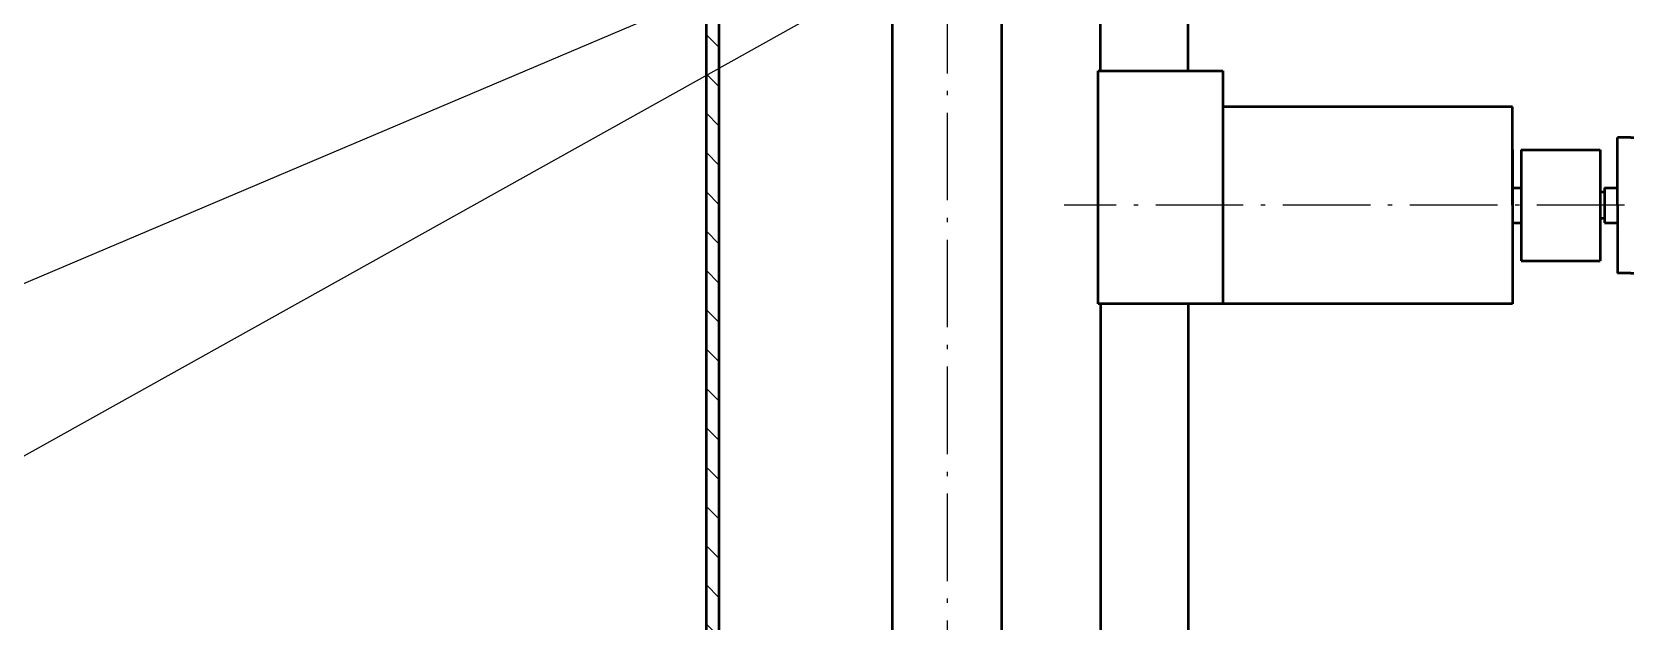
# Model space of a CAD drawing. Header units: millimetres. Extents: x -1896 to -707, y -189 to 652.
# Drawn here: x -1795.5 to -1612.7, y 59.9 to 127.3 of the extents above; entities that cross this region are included whole.
import ezdxf

# ---------------------------------------------------------------- set-up
doc = ezdxf.new("R2010")
doc.units = ezdxf.units.MM
doc.header["$LTSCALE"] = 10
doc.linetypes.add('CENTER', pattern=[1.45, 1, -0.2, 0.05, -0.2])
doc.layers.add('1轮廓实线层', color=7, linetype='Continuous', lineweight=50)
for name, color, linetype in [('3中心线层', 1, 'CENTER'), ('5剖面线层', 2, 'Continuous'), ('6文字层', 7, 'Continuous')]:
    doc.layers.add(name, color=color, linetype=linetype)
doc.styles.add('TH_GBDIM', font='romans.shx', dxfattribs={"width": 0.65, "bigfont": 'gbcbig.shx'})
doc.dimstyles.new('TH_GBDIM', dxfattribs={"dimtxt": 3.5, "dimasz": 2.5, "dimexe": 2, "dimexo": 0, "dimgap": 1.5, "dimtad": 1, "dimdsep": 46, "dimtxsty": 'TH_GBDIM', "dimcen": 2.5, "dimclrd": 130, "dimclre": 130, "dimclrt": 3, "dimazin": 2, "dimtfac": 0.714286, "dimtmove": 0, "dimatfit": 3, "dimfxl": 1, "dimtolj": 1, "dimtzin": 0, "dimlwd": -1, "dimlwe": -1, "dimarcsym": 0})

msp = doc.modelspace()

# ---------------------------------------------------------------- hatches: boundary and pattern name
at = {"layer": '5剖面线层'}
h = msp.add_hatch(dxfattribs=at)
h.set_pattern_fill('ANSI31', color=256, angle=90)
h.set_pattern_definition([(135, (-1751.829, 277.0675), (-2.245064, -2.245064), [])])
h.paths.add_polyline_path([(-1717.0515, 141.0227), (-1718.5515, 141.0227), (-1718.5515, 14.0227), (-1717.0515, 14.0227)])

# ---------------------------------------------------------------- linework, layer by layer
at = {"layer": '1轮廓实线层'}
for p, q in [((-1718.5515, 141.0227), (-1718.5515, 14.0227)), ((-1717.0515, 14.0227), (-1717.0515, 141.0227)), ((-1697.3015, 24.9227), (-1697.3015, 130.1227)), ((-1684.8015, 24.9227), (-1684.8015, 130.1227)), ((-1673.8015, 107.5228), (-1673.8015, 122.8978)), ((-1673.8015, 122.8978), (-1659.6015, 122.8978)), ((-1659.6015, 122.8978), (-1659.6015, 96.2728)), ((-1626.5479, 118.7728), (-1659.6015, 118.7728)), ((-1626.5479, 107.5228), (-1626.5479, 118.7728)), ((-1613.0535, 115.2733), (-1614.5535, 115.2733)), ((-1614.5535, 107.5228), (-1614.5535, 115.2733)), ((-1613.0535, 115.2733), (-1612.6848, 115.2733)), ((-1626.5479, 113.8728), (-1626.5479, 101.1728)), ((-1625.5479, 113.8728), (-1625.5479, 101.1728)), ((-1625.5479, 113.8728), (-1616.5479, 113.8728)), ((-1616.5479, 113.8728), (-1616.5479, 101.1728)), ((-1626.5479, 109.5228), (-1625.5479, 109.5228)), ((-1616.0485, 109.0166), (-1616.5479, 109.0166)), ((-1616.0535, 109.5233), (-1616.0535, 105.5233)), ((-1616.0535, 109.5233), (-1614.5535, 109.5233)), ((-1673.8015, 96.2728), (-1673.8015, 107.5228)), ((-1626.5479, 107.5228), (-1626.5479, 96.2728)), ((-1616.0485, 106.0299), (-1616.5479, 106.0299)), ((-1614.5535, 107.5228), (-1614.5535, 99.7723)), ((-1626.5479, 105.5228), (-1625.5479, 105.5228)), ((-1616.0535, 105.5233), (-1614.5535, 105.5233)), ((-1625.5479, 101.1728), (-1616.5479, 101.1728)), ((-1613.0535, 99.7723), (-1614.5535, 99.7723)), ((-1613.0535, 99.7723), (-1612.6848, 99.7723)), ((-1626.5479, 96.2728), (-1673.8015, 96.2728))]:
    msp.add_line(p, q, dxfattribs=at)
at = {"layer": '1轮廓实线层', "ltscale": 0.3}
for p, q in [((-1663.5515, 122.8978), (-1663.5515, 137.5227)), ((-1673.5515, 122.8978), (-1673.5515, 130.7727)), ((-1673.5515, 96.2728), (-1673.5515, 58.7726)), ((-1663.5515, 96.2728), (-1663.5515, 58.7726))]:
    msp.add_line(p, q, dxfattribs=at)
at = {"layer": '1轮廓实线层'}
for points in [[(-1625.5479, 102.5228), (-1625.5479, 102.5228)], [(-1616.5479, 102.5228), (-1616.5479, 102.5228)]]:
    msp.add_lwpolyline(points, dxfattribs=at)
at = {"layer": '3中心线层'}
for p, q in [((-1691.0515, 234.0943), (-1691.0515, -81.224)), ((-1541.2568, 107.5228), (-1677.6873, 107.5228))]:
    msp.add_line(p, q, dxfattribs=at)

# ---------------------------------------------------------------- leaders
at = {"layer": '6文字层'}
for points in [[(-1786.1342, 146.1305), (-1828.2534, 122.0048)], [(-1699.2793, 139.8443), (-1828.2534, 85.0218)], [(-1785.5102, 138.3287), (-1828.2534, 102.0932)], [(-1697.7972, 133.952), (-1828.2534, 61.0748)]]:
    msp.add_leader(points, dimstyle='TH_GBDIM', override={"dimgap": 1.5, "dimtad": 0, "dimldrblk": 'Dot'}, dxfattribs=at)

doc.saveas('drawing.dxf')
